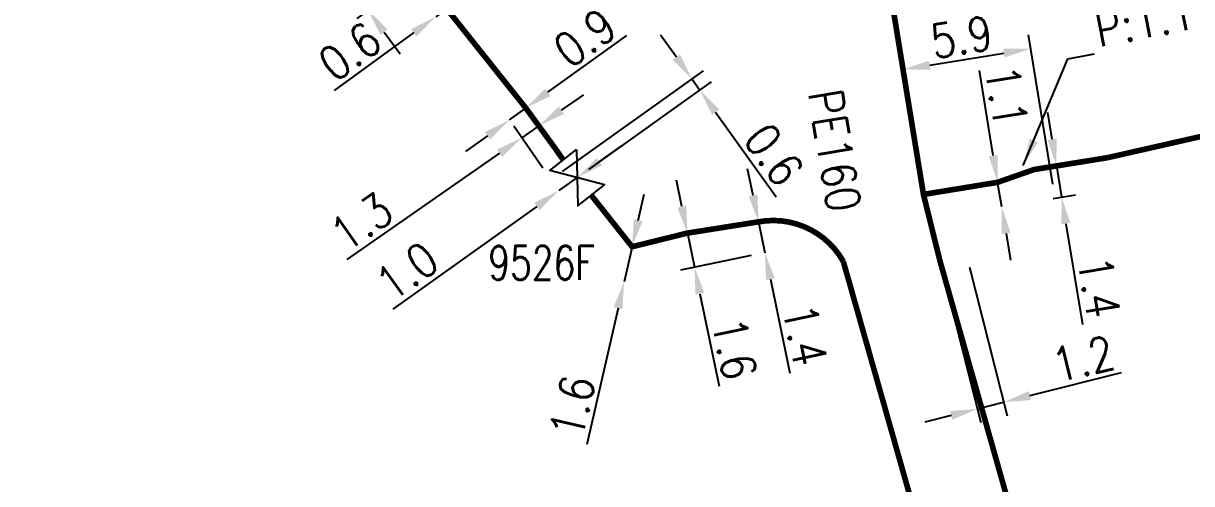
# Model space of a CAD drawing. Header units: millimetres. Extents: x 160996 to 162003, y 120996 to 122000.
# Drawn here: x 161036.4 to 161088.3, y 121367.5 to 121388 of the extents above; entities that cross this region are included whole.
import ezdxf
from ezdxf.enums import TextEntityAlignment as Align

# ---------------------------------------------------------------- set-up
doc = ezdxf.new("R2010")
doc.units = ezdxf.units.MM
doc.header["$PDMODE"] = 34
doc.linetypes.add('L_100_PE', pattern=[14, 10, -1.5, 1, -1.5])
doc.linetypes.add('L_25_PE', pattern=[2000, 1000, 1000])
doc.layers.get('0').update_dxf_attribs({"linetype": 'CONTINUOUS'})
doc.layers.get('Defpoints').update_dxf_attribs({"linetype": 'CONTINUOUS'})
for name, color, linetype in [('L_140', 3, 'CONTINUOUS'), ('L_150', 1, 'CONTINUOUS'), ('L_300', 7, 'CONTINUOUS')]:
    doc.layers.add(name, color=color, linetype=linetype)
doc.styles.get("Standard").update_dxf_attribs({"font": 'romans.shx', "width": 0.85})
doc.dimstyles.get("Standard").update_dxf_attribs({"dimtxt": 1.5, "dimasz": 1.2, "dimexe": 0.625, "dimexo": 0.625, "dimgap": 0.25, "dimtad": 1, "dimdec": 1, "dimzin": 0, "dimdsep": 46, "dimtxsty": 'Standard', "dimcen": -0.5, "dimadec": 0, "dimazin": 0, "dimtfac": 1, "dimtdec": 1, "dimtmove": 0, "dimatfit": 3, "dimfxl": 0, "dimtolj": 1, "dimtzin": 0, "dimarcsym": 0})

# ---------------------------------------------------------------- blocks, each defined once
blk = doc.blocks.new('*D503')
at = {"layer": 'Defpoints', "color": 0, "linetype": 'Continuous', "transparency": 16777216}
for p in [(161078.244, 121377.75), (161077.08, 121377.456), (161079.911, 121371.143)]:
    blk.add_point(p, dxfattribs=at)
at = {"layer": 'L_150', "color": 0, "linetype": 'Continuous', "lineweight": -2, "transparency": 16777216}
for p, q in [((161078.397, 121377.144), (161080.064, 121370.537)), ((161077.233, 121376.85), (161078.901, 121370.243)), ((161081.075, 121371.437), (161085.137, 121372.462)), ((161078.748, 121370.849), (161079.911, 121371.143)), ((161077.584, 121370.556), (161076.421, 121370.262))]:
    blk.add_line(p, q, dxfattribs=at)
at = {"layer": 'L_150', "color": 0, "linetype": 'Continuous', "transparency": 16777216}
for points in [[(161081.026, 121371.631), (161081.124, 121371.243), (161079.911, 121371.143)], [(161077.535, 121370.75), (161077.633, 121370.362), (161078.748, 121370.849)]]:
    blk.add_solid(points, dxfattribs=at)
at = {"layer": 'L_150', "color": 0, "linetype": 'Continuous', "transparency": 16777216, "insert": (161083.443, 121373.066), "char_height": 1.5, "attachment_point": 5, "rotation": 14.1662}
blk.add_mtext('\\A1;1.2', dxfattribs=at)
blk = doc.blocks.new('*D508')
at = {"layer": 'Defpoints', "color": 0, "linetype": 'Continuous', "transparency": 16777216}
for p in [(161069.044, 121379.151), (161069.328, 121377.78), (161069.328, 121377.78)]:
    blk.add_point(p, dxfattribs=at)
at = {"layer": 'L_150', "color": 0, "linetype": 'Continuous', "lineweight": -2, "transparency": 16777216}
for p, q in [((161068.801, 121380.326), (161068.558, 121381.501)), ((161069.044, 121379.151), (161069.328, 121377.78)), ((161069.656, 121379.278), (161069.656, 121379.278)), ((161069.94, 121377.907), (161069.94, 121377.907)), ((161069.571, 121376.605), (161070.435, 121372.433))]:
    blk.add_line(p, q, dxfattribs=at)
at = {"layer": 'L_150', "color": 0, "linetype": 'Continuous', "transparency": 16777216}
for points in [[(161068.997, 121380.367), (161068.605, 121380.286), (161069.044, 121379.151)], [(161069.767, 121376.646), (161069.376, 121376.565), (161069.328, 121377.78)]]:
    blk.add_solid(points, dxfattribs=at)
at = {"layer": 'L_150', "color": 0, "linetype": 'Continuous', "transparency": 16777216, "insert": (161071.105, 121374.13), "char_height": 1.5, "attachment_point": 5, "rotation": 281.6975}
blk.add_mtext('\\A1;1.4', dxfattribs=at)
blk = doc.blocks.new('*D509')
at = {"layer": 'Defpoints', "color": 0, "linetype": 'Continuous', "transparency": 16777216}
for p in [(161063.439, 121378.047), (161063.083, 121376.487), (161063.083, 121376.487)]:
    blk.add_point(p, dxfattribs=at)
at = {"layer": 'L_150', "color": 0, "linetype": 'Continuous', "lineweight": -2, "transparency": 16777216}
for p, q in [((161063.706, 121379.217), (161063.973, 121380.387)), ((161063.439, 121378.047), (161063.083, 121376.487)), ((161062.816, 121375.317), (161061.435, 121369.27))]:
    blk.add_line(p, q, dxfattribs=at)
at = {"layer": 'L_150', "color": 0, "linetype": 'Continuous', "transparency": 16777216}
for points in [[(161063.511, 121379.262), (161063.901, 121379.173), (161063.439, 121378.047)], [(161062.621, 121375.362), (161063.011, 121375.273), (161063.083, 121376.487)]]:
    blk.add_solid(points, dxfattribs=at)
at = {"layer": 'L_150', "color": 0, "linetype": 'Continuous', "transparency": 16777216, "insert": (161060.793, 121370.95), "char_height": 1.5, "attachment_point": 5, "rotation": 77.138}
blk.add_mtext('\\A1;1.6', dxfattribs=at)
blk = doc.blocks.new('*D510')
at = {"layer": 'Defpoints', "color": 0, "linetype": 'Continuous', "transparency": 16777216}
for p in [(161074.637, 121390.908), (161081.112, 121386.841), (161082.196, 121380.208)]:
    blk.add_point(p, dxfattribs=at)
at = {"layer": 'L_150', "color": 0, "linetype": 'Continuous', "lineweight": -2, "transparency": 16777216}
for p, q in [((161074.738, 121390.291), (161075.554, 121385.299)), ((161082.095, 121380.825), (161081.011, 121387.458)), ((161076.637, 121386.11), (161079.928, 121386.647))]:
    blk.add_line(p, q, dxfattribs=at)
at = {"layer": 'L_150', "color": 0, "linetype": 'Continuous', "transparency": 16777216}
for points in [[(161079.896, 121386.845), (161079.96, 121386.45), (161081.112, 121386.841)], [(161076.605, 121386.307), (161076.669, 121385.912), (161075.453, 121385.916)]]:
    blk.add_solid(points, dxfattribs=at)
at = {"layer": 'L_150', "color": 0, "linetype": 'Continuous', "transparency": 16777216, "insert": (161078.049, 121387.354), "char_height": 1.5, "attachment_point": 5, "rotation": 9.2819}
blk.add_mtext('\\A1;5.9', dxfattribs=at)
blk = doc.blocks.new('*D514')
at = {"layer": 'Defpoints', "color": 0, "linetype": 'Continuous', "transparency": 16777216}
for p in [(161065.891, 121378.652), (161069.328, 121377.78), (161066.205, 121377.134)]:
    blk.add_point(p, dxfattribs=at)
at = {"layer": 'L_150', "color": 0, "linetype": 'Continuous', "lineweight": -2, "transparency": 16777216}
for p, q in [((161065.648, 121379.827), (161065.405, 121381.002)), ((161065.891, 121378.652), (161066.205, 121377.134)), ((161068.716, 121377.654), (161065.593, 121377.007)), ((161066.449, 121375.959), (161067.298, 121371.856))]:
    blk.add_line(p, q, dxfattribs=at)
at = {"layer": 'L_150', "color": 0, "linetype": 'Continuous', "transparency": 16777216}
for points in [[(161065.844, 121379.867), (161065.452, 121379.786), (161065.891, 121378.652)], [(161066.645, 121375.999), (161066.253, 121375.918), (161066.205, 121377.134)]]:
    blk.add_solid(points, dxfattribs=at)
at = {"layer": 'L_150', "color": 0, "linetype": 'Continuous', "transparency": 16777216, "insert": (161067.974, 121373.523), "char_height": 1.5, "attachment_point": 5, "rotation": 281.6975}
blk.add_mtext('\\A1;1.6', dxfattribs=at)
blk = doc.blocks.new('*D518')
at = {"layer": 'Defpoints', "color": 0, "linetype": 'Continuous', "transparency": 16777216}
for p in [(161079.649, 121380.906), (161079.827, 121379.821), (161079.827, 121379.821)]:
    blk.add_point(p, dxfattribs=at)
at = {"layer": 'L_150', "color": 0, "linetype": 'Continuous', "lineweight": -2, "transparency": 16777216}
for p, q in [((161079.456, 121382.091), (161078.839, 121385.865)), ((161079.827, 121379.821), (161079.649, 121380.906)), ((161080.02, 121378.636), (161080.214, 121377.452))]:
    blk.add_line(p, q, dxfattribs=at)
at = {"layer": 'L_150', "color": 0, "linetype": 'Continuous', "transparency": 16777216}
for points in [[(161079.653, 121382.123), (161079.258, 121382.058), (161079.649, 121380.906)], [(161080.218, 121378.669), (161079.823, 121378.604), (161079.827, 121379.821)]]:
    blk.add_solid(points, dxfattribs=at)
at = {"layer": 'L_150', "color": 0, "linetype": 'Continuous', "transparency": 16777216, "insert": (161080.037, 121384.731), "char_height": 1.5, "attachment_point": 5, "rotation": 279.2819}
blk.add_mtext('\\A1;1.1', dxfattribs=at)
blk = doc.blocks.new('*D519')
at = {"layer": 'Defpoints', "color": 0, "linetype": 'Continuous', "transparency": 16777216}
for p in [(161082.256, 121381.636), (161081.269, 121381.475), (161081.495, 121380.093)]:
    blk.add_point(p, dxfattribs=at)
at = {"layer": 'L_150', "color": 0, "linetype": 'Continuous', "lineweight": -2, "transparency": 16777216}
for p, q in [((161082.062, 121382.82), (161081.869, 121384.005)), ((161081.886, 121381.576), (161082.873, 121381.737)), ((161082.256, 121381.636), (161082.482, 121380.255)), ((161082.112, 121380.194), (161083.098, 121380.355)), ((161082.675, 121379.07), (161083.407, 121374.59))]:
    blk.add_line(p, q, dxfattribs=at)
at = {"layer": 'L_150', "color": 0, "linetype": 'Continuous', "transparency": 16777216}
for points in [[(161082.26, 121382.853), (161081.865, 121382.788), (161082.256, 121381.636)], [(161082.873, 121379.103), (161082.478, 121379.038), (161082.482, 121380.255)]]:
    blk.add_solid(points, dxfattribs=at)
at = {"layer": 'L_150', "color": 0, "linetype": 'Continuous', "transparency": 16777216, "insert": (161084.148, 121376.257), "char_height": 1.5, "attachment_point": 5, "rotation": 279.2819}
blk.add_mtext('\\A1;1.4', dxfattribs=at)
blk = doc.blocks.new('*D73')
at = {"layer": 'Defpoints', "color": 0, "linetype": 'Continuous', "transparency": 16777216}
for p in [(161061.007, 121381.118), (161060.193, 121380.537), (161060.193, 121380.537)]:
    blk.add_point(p, dxfattribs=at)
at = {"layer": 'L_300', "color": 0, "linetype": 'Continuous', "lineweight": -2, "transparency": 16777216}
for p, q in [((161061.983, 121381.815), (161062.96, 121382.512)), ((161061.007, 121381.118), (161060.193, 121380.537)), ((161059.216, 121379.84), (161052.824, 121375.278))]:
    blk.add_line(p, q, dxfattribs=at)
at = {"layer": 'L_300', "color": 0, "linetype": 'Continuous', "transparency": 16777216}
for points in [[(161061.867, 121381.978), (161062.1, 121381.652), (161061.007, 121381.118)], [(161059.1, 121380.003), (161059.332, 121379.677), (161060.193, 121380.537)]]:
    blk.add_solid(points, dxfattribs=at)
at = {"layer": 'L_300', "color": 0, "linetype": 'Continuous', "transparency": 16777216, "insert": (161053.46, 121376.96), "char_height": 1.5, "attachment_point": 5, "rotation": 35.5146}
blk.add_mtext('\\A1;1.0', dxfattribs=at)
blk = doc.blocks.new('*D74')
at = {"layer": 'Defpoints', "color": 0, "linetype": 'Continuous', "transparency": 16777216}
for p in [(161066.099, 121385.489), (161061.007, 121381.118), (161059.844, 121381.025)]:
    blk.add_point(p, dxfattribs=at)
at = {"layer": 'L_300', "color": 0, "linetype": 'Continuous', "lineweight": -2, "transparency": 16777216}
for p, q in [((161065.402, 121386.466), (161064.705, 121387.443)), ((161060.353, 121381.388), (161066.608, 121385.852)), ((161061.515, 121381.481), (161066.956, 121385.364)), ((161066.099, 121385.489), (161066.448, 121385.001)), ((161067.145, 121384.024), (161069.83, 121380.261))]:
    blk.add_line(p, q, dxfattribs=at)
at = {"layer": 'L_300', "color": 0, "linetype": 'Continuous', "transparency": 16777216}
for points in [[(161065.565, 121386.582), (161065.239, 121386.35), (161066.099, 121385.489)], [(161067.307, 121384.14), (161066.982, 121383.908), (161066.448, 121385.001)]]:
    blk.add_solid(points, dxfattribs=at)
at = {"layer": 'L_300', "color": 0, "linetype": 'Continuous', "transparency": 16777216, "insert": (161069.723, 121382.133), "char_height": 1.5, "attachment_point": 5, "rotation": 305.5146}
blk.add_mtext('\\A1;0.6', dxfattribs=at)
blk = doc.blocks.new('*D75')
at = {"layer": 'Defpoints', "color": 0, "linetype": 'Continuous', "transparency": 16777216}
for p in [(161058.549, 121382.884), (161060.048, 121382.386), (161059.844, 121381.025)]:
    blk.add_point(p, dxfattribs=at)
at = {"layer": 'L_140', "color": 0, "linetype": 'Continuous', "lineweight": -2, "transparency": 16777216}
for p, q in [((161060.309, 121384.11), (161061.293, 121384.797)), ((161059.691, 121382.899), (161058.967, 121383.937)), ((161059.487, 121381.538), (161058.191, 121383.396)), ((161059.324, 121383.424), (161058.549, 121382.884)), ((161057.564, 121382.198), (161050.791, 121377.477))]:
    blk.add_line(p, q, dxfattribs=at)
at = {"layer": 'L_140', "color": 0, "linetype": 'Continuous', "transparency": 16777216}
for points in [[(161060.195, 121384.275), (161060.423, 121383.946), (161059.324, 121383.424)], [(161057.45, 121382.362), (161057.679, 121382.033), (161058.549, 121382.884)]]:
    blk.add_solid(points, dxfattribs=at)
at = {"layer": 'L_140', "color": 0, "linetype": 'Continuous', "transparency": 16777216, "insert": (161051.445, 121379.152), "char_height": 1.5, "attachment_point": 5, "rotation": 34.8752}
blk.add_mtext('\\A1;1.3', dxfattribs=at)
blk = doc.blocks.new('L_300_03')
at = {"color": 0, "linetype": 'Continuous', "flags": 128}
blk.add_lwpolyline([(-1, 0.75), (1, -0.75), (1, 0.75), (-1, -0.75), (-1, 0.75)], dxfattribs=at)
at = {"color": 0, "linetype": 'Continuous', "width": 0.75}
blk.add_attdef('NUM', text='', height=1.5, dxfattribs=at).set_placement((0, 2.1), align=Align.MIDDLE_CENTER)
at = {"color": 0, "linetype": 'Continuous', "width": 0.75, "flags": 3}
for tag, p in [('DEF_LEG', (0, -5)), ('DEF_COUP', (0, -7.5)), ('DEF_TYPE', (0, -10))]:
    blk.add_attdef(tag, text='', height=1.2, dxfattribs=at).set_placement(p, align=Align.MIDDLE)
blk = doc.blocks.new('*D133')
at = {"layer": 'Defpoints', "color": 0, "linetype": 'Continuous', "transparency": 16777216}
for p in [(161055.219, 121388.611), (161054.734, 121388.257), (161054.734, 121388.257)]:
    blk.add_point(p, dxfattribs=at)
at = {"layer": 'L_140', "color": 0, "linetype": 'Continuous', "lineweight": -2, "transparency": 16777216}
for p, q in [((161056.189, 121389.317), (161057.159, 121390.024)), ((161055.219, 121388.611), (161054.734, 121388.257)), ((161053.764, 121387.551), (161050.232, 121384.976))]:
    blk.add_line(p, q, dxfattribs=at)
at = {"layer": 'L_140', "color": 0, "linetype": 'Continuous', "transparency": 16777216}
for points in [[(161056.071, 121389.479), (161056.307, 121389.156), (161055.219, 121388.611)], [(161053.647, 121387.712), (161053.882, 121387.389), (161054.734, 121388.257)]]:
    blk.add_solid(points, dxfattribs=at)
at = {"layer": 'L_140', "color": 0, "linetype": 'Continuous', "transparency": 16777216, "insert": (161050.924, 121386.718), "char_height": 1.5, "attachment_point": 5, "rotation": 36.083}
blk.add_mtext('\\A1;0.6', dxfattribs=at)
blk = doc.blocks.new('*D134')
at = {"layer": 'Defpoints', "color": 0, "linetype": 'Continuous', "transparency": 16777216}
for p in [(161058.728, 121384.201), (161057.998, 121383.675), (161057.998, 121383.675)]:
    blk.add_point(p, dxfattribs=at)
at = {"layer": 'L_140', "color": 0, "linetype": 'Continuous', "lineweight": -2, "transparency": 16777216}
for p, q in [((161059.701, 121384.902), (161063.199, 121387.422)), ((161057.998, 121383.675), (161058.728, 121384.201)), ((161057.024, 121382.973), (161056.05, 121382.272))]:
    blk.add_line(p, q, dxfattribs=at)
at = {"layer": 'L_140', "color": 0, "linetype": 'Continuous', "transparency": 16777216}
for points in [[(161059.584, 121385.065), (161059.818, 121384.74), (161058.728, 121384.201)], [(161056.907, 121383.135), (161057.141, 121382.811), (161057.998, 121383.675)]]:
    blk.add_solid(points, dxfattribs=at)
at = {"layer": 'L_140', "color": 0, "linetype": 'Continuous', "transparency": 16777216, "insert": (161061.352, 121387.324), "char_height": 1.5, "attachment_point": 5, "rotation": 35.774}
blk.add_mtext('\\A1;0.9', dxfattribs=at)
blk = doc.blocks.new('*D135')
at = {"layer": 'Defpoints', "color": 0, "linetype": 'Continuous', "transparency": 16777216}
for p in [(161052.936, 121391.647), (161053.565, 121389.88), (161051.735, 121388.547)]:
    blk.add_point(p, dxfattribs=at)
at = {"layer": 'L_140', "color": 0, "linetype": 'Continuous', "lineweight": -2, "transparency": 16777216}
for p, q in [((161049.97, 121390.969), (161046.467, 121395.776)), ((161052.431, 121391.278), (161050.171, 121389.632)), ((161051.735, 121388.547), (161050.676, 121390)), ((161053.06, 121389.512), (161051.23, 121388.179)), ((161052.442, 121387.577), (161053.149, 121386.607))]:
    blk.add_line(p, q, dxfattribs=at)
at = {"layer": 'L_140', "color": 0, "linetype": 'Continuous', "transparency": 16777216}
for points in [[(161050.131, 121391.087), (161049.808, 121390.852), (161050.676, 121390)], [(161052.604, 121387.695), (161052.28, 121387.459), (161051.735, 121388.547)]]:
    blk.add_solid(points, dxfattribs=at)
at = {"layer": 'L_140', "color": 0, "linetype": 'Continuous', "transparency": 16777216, "insert": (161048.155, 121395.157), "char_height": 1.5, "attachment_point": 5, "rotation": 306.083}
blk.add_mtext('\\A1;1.8', dxfattribs=at)

msp = doc.modelspace()

# ---------------------------------------------------------------- linework, layer by layer
at = {"layer": 'L_140', "linetype": 'L_100_PE', "const_width": 0.25, "flags": 128}
for points in [[(161060.048, 121382.386), (161058.728, 121384.201), (161055.219, 121388.611), (161051.637, 121393.374), (161043.453, 121404.438), (161040.623, 121408.445), (161036.572, 121414.206)], [(161060.386, 121381.902), (161060.048, 121382.386)]]:
    msp.add_lwpolyline(points, dxfattribs=at)
at = {"layer": 'L_150', "linetype": 'L_25_PE', "const_width": 0.25, "flags": 128}
msp.add_lwpolyline([(161084.523, 121382), (161102.769, 121386.149), (161133.508, 121395.674), (161148.18, 121402.081), (161173.005, 121414.878), (161195.338, 121426.64), (161209.421, 121434.07), (161211.187, 121435.036), (161211.763, 121435.364), (161217.672, 121436.681), (161222.652, 121436.195), (161227.414, 121434.582), (161233.58, 121429.309), (161240.865, 121419.836), (161243.272, 121416.482), (161256.274, 121398.784), (161267.931, 121382.345), (161277.569, 121369.146), (161282.748, 121362.167), (161288.474, 121354.953), (161298.798, 121341.811), (161302.284, 121337.474), (161312.71, 121324.411), (161319.998, 121315.267), (161325.096, 121308.888), (161328.336, 121304.079), (161332.276, 121298.987), (161339.213, 121288.776), (161341.907, 121284.512), (161349.057, 121273.73), (161354.364, 121264.306), (161357.036, 121259.711), (161363.533, 121248.12), (161372.172, 121230.037), (161374.368, 121224.712)], dxfattribs=at)
at = {"layer": 'L_150', "linetype": 'L_25_PE', "const_width": 0.25}
for points in [[(161048.221, 121171.197), (161048.474, 121171.993), (161058.677, 121178.772), (161096.885, 121204.764), (161104.948, 121210.072, 0.05329), (161109.258, 121213.991), (161109.258, 121213.991, 0.074966), (161112.801, 121221.636, 0.044566), (161114.358, 121228.75, 0.090506), (161112.601, 121250.664), (161112.601, 121250.664), (161112.601, 121250.664), (161110.521, 121259.249), (161107.076, 121271.338), (161101.317, 121291.544), (161096.833, 121307.616), (161093.334, 121320.703), (161083.516, 121354.701), (161077.08, 121377.456), (161076.359, 121380.369), (161074.738, 121390.291)], [(161061.628, 121380.334), (161063.439, 121378.047), (161065.891, 121378.652), (161065.891, 121378.652), (161069.044, 121379.151, -0.320783), (161072.805, 121377.394), (161072.805, 121377.394), (161072.805, 121377.394), (161072.805, 121377.394), (161084.338, 121336.753), (161091.485, 121311.202), (161091.981, 121308.887), (161091.981, 121308.887), (161093.522, 121303.085), (161094.897, 121299.954)]]:
    msp.add_lwpolyline(points, format="xyb", dxfattribs=at)
msp.add_lwpolyline([(161076.359, 121380.369), (161079.649, 121380.906), (161081.269, 121381.475), (161084.523, 121382)], dxfattribs=at)

# ---------------------------------------------------------------- block references
at = {"layer": 'L_300'}
ref = msp.add_blockref('L_300_03', (161061.007, 121381.118), dxfattribs=dict(at, rotation=308.3833113540071))
ref.add_attrib('NUM', '9526F', dxfattribs={"layer": '0', "color": 0, "linetype": 'Continuous', "height": 1.5, "width": 0.75}).set_placement((161059.425, 121377.333), align=Align.MIDDLE_CENTER)

# ---------------------------------------------------------------- texts
at = {"layer": 'L_150', "linetype": 'Continuous', "width": 0.85}
msp.add_text('PE160', height=1.5, rotation=279.2819, dxfattribs=at).set_placement((161071.247, 121384.894))
at = {"layer": 'L_150', "linetype": 'Continuous', "insert": (161084.142, 121386.905), "char_height": 1.5, "attachment_point": 7, "rotation": 10.9986}
msp.add_mtext('\\A1;P:1.1', dxfattribs=at)

# ---------------------------------------------------------------- dimensions: what is measured, and where the dimension line sits
at = {"layer": 'L_140', "linetype": 'Continuous'}
for base, p1, p2, angle, picture, middle in [((161051.735, 121388.547), (161052.936, 121391.647), (161053.565, 121389.88), 126.083, '*D135', (161047.347, 121394.568)), ((161054.734, 121388.257), (161055.219, 121388.611), (161054.734, 121388.257), 36.083, '*D133', (161051.513, 121385.91)), ((161057.998, 121383.675), (161058.728, 121384.201), (161057.998, 121383.675), 35.774, '*D134', (161061.937, 121386.513))]:
    dim = msp.add_linear_dim(base=base, p1=p1, p2=p2, angle=angle, dimstyle='Standard', dxfattribs=at)
    dim.commit()
    dim.dimension.update_dxf_attribs({"geometry": picture, "text_midpoint": middle, "dimtype": 160})
dim = msp.add_linear_dim(base=(161058.549, 121382.884), p1=(161060.048, 121382.386), p2=(161059.844, 121381.025), angle=34.8752, text='1.3', dimstyle='Standard', dxfattribs=at)
dim.commit()
dim.dimension.update_dxf_attribs({"geometry": '*D75', "text_midpoint": (161052.017, 121378.331), "dimtype": 160})
at = {"layer": 'L_150', "linetype": 'Continuous'}
dim = msp.add_linear_dim(base=(161081.112, 121386.841), p1=(161074.637, 121390.908), p2=(161082.196, 121380.208), angle=189.2819, text='5.9', dimstyle='Standard', dxfattribs=at)
dim.commit()
dim.dimension.update_dxf_attribs({"geometry": '*D510', "text_midpoint": (161078.21, 121386.367), "dimtype": 160})
for base, p1, p2, angle, picture, middle in [((161079.827, 121379.821), (161079.649, 121380.906), (161079.827, 121379.821), 99.2819, '*D518', (161079.051, 121384.57)), ((161082.256, 121381.636), (161081.495, 121380.093), (161081.269, 121381.475), 279.2819, '*D519', (161083.161, 121376.095)), ((161069.328, 121377.78), (161069.044, 121379.151), (161069.328, 121377.78), 101.6975, '*D508', (161070.126, 121373.927)), ((161066.205, 121377.134), (161065.891, 121378.652), (161069.328, 121377.78), 101.6975, '*D514', (161066.995, 121373.32)), ((161063.083, 121376.487), (161063.439, 121378.047), (161063.083, 121376.487), 77.138, '*D509', (161061.768, 121370.728)), ((161079.911, 121371.143), (161077.08, 121377.456), (161078.244, 121377.75), 194.1662, '*D503', (161083.688, 121372.096))]:
    dim = msp.add_linear_dim(base=base, p1=p1, p2=p2, angle=angle, dimstyle='Standard', dxfattribs=at)
    dim.commit()
    dim.dimension.update_dxf_attribs({"geometry": picture, "text_midpoint": middle, "dimtype": 160})
at = {"layer": 'L_300', "linetype": 'Continuous'}
for base, p2, angle, picture, middle in [((161066.099, 121385.489), (161059.844, 121381.025), 305.5146, '*D74', (161068.909, 121381.552)), ((161060.193, 121380.537), (161060.193, 121380.537), 35.5146, '*D73', (161054.04, 121376.146))]:
    dim = msp.add_linear_dim(base=base, p1=(161061.007, 121381.118), p2=p2, angle=angle, dimstyle='Standard', dxfattribs=at)
    dim.commit()
    dim.dimension.update_dxf_attribs({"geometry": picture, "text_midpoint": middle, "dimtype": 160})

# ---------------------------------------------------------------- leaders
at = {"layer": 'L_150', "linetype": 'Continuous'}
msp.add_leader([(161080.787, 121381.656), (161082.766, 121386.383), (161083.944, 121386.612)], dimstyle='Standard', dxfattribs=at)

doc.saveas('drawing.dxf')
